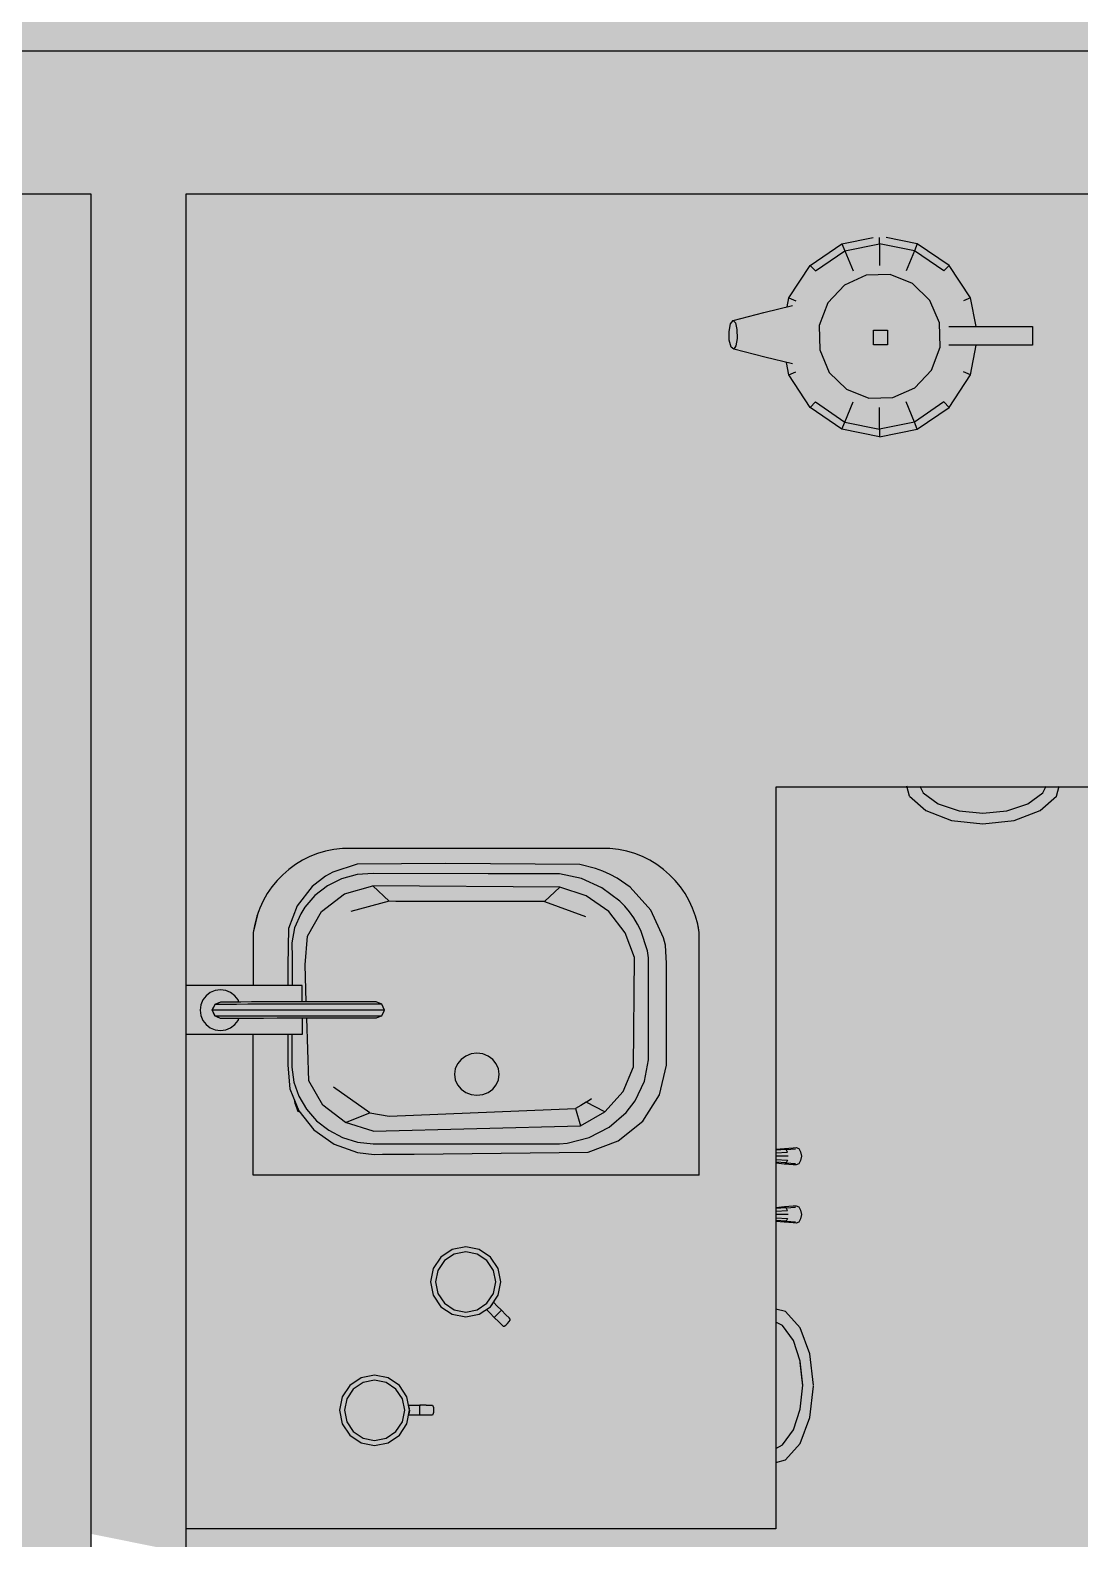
# Model space of a CAD drawing. Header units: millimetres. Extents: x 11706 to 69606, y 10911 to 38811.
# Drawn here: x 65243 to 66344, y 20900 to 22483 of the extents above; entities that cross this region are included whole.
import ezdxf

# ---------------------------------------------------------------- set-up
doc = ezdxf.new("R2010")
doc.units = ezdxf.units.MM
for name, color, linetype in [('floor', 172, 'Continuous'), ('Furniture', 34, 'Continuous'), ('wall', 5, 'Continuous')]:
    doc.layers.add(name, color=color, linetype=linetype)

# ---------------------------------------------------------------- blocks, each defined once
blk = doc.blocks.new('yuti7765')
blk.add_hatch(color=254).paths.add_polyline_path([(0, -1400.1), (0, 0), (3466.5, -0.1), (3466.5, -622.2), (618.4, -622.2), (618.4, -1400.1)])
for p, q in [((687.9, -52.4), (720.5, -45.7)), ((727.4, -52.4), (727.4, -45.7)), ((766.8, -52.4), (734.2, -45.7)), ((654.5, -75.2), (687.9, -52.4)), ((660, -80.8), (690.9, -59.8)), ((687.9, -52.4), (690.9, -59.8)), ((690.9, -59.8), (727.4, -52.4)), ((690.9, -59.8), (699.5, -80.8)), ((727.4, -52.4), (727.4, -75.2)), ((763.8, -59.8), (727.4, -52.4)), ((763.8, -59.8), (755.3, -80.8)), ((766.8, -52.4), (763.8, -59.8)), ((794.7, -80.8), (763.8, -59.8)), ((800.3, -75.2), (766.8, -52.4)), ((632.1, -109.3), (654.5, -75.2)), ((654.5, -75.2), (660, -80.8)), ((800.3, -75.2), (794.7, -80.8)), ((822.6, -109.3), (800.3, -75.2)), ((713.4, -85.4), (690.4, -95.7)), ((738.6, -84.8), (713.4, -85.4)), ((762, -94.1), (738.6, -84.8)), ((780.1, -111.9), (762, -94.1)), ((630.3, -118.6), (632.1, -109.3)), ((632.1, -109.3), (639.4, -112.4)), ((690.4, -95.7), (673, -114.3)), ((822.6, -109.3), (815.4, -112.4)), ((828.5, -139.2), (822.6, -109.3)), ((573.8, -132.9), (605.9, -124.6)), ((605.9, -124.6), (635.9, -117.2)), ((673, -114.3), (663.9, -138.2)), ((790.3, -135.3), (780.1, -111.9)), ((569.5, -144.3), (571.1, -136.3)), ((571.1, -136.3), (573.8, -132.9)), ((573.8, -132.9), (576.2, -135.2)), ((576.2, -135.2), (577.6, -142.4)), ((577.6, -142.4), (577.8, -151.7)), ((663.9, -138.2), (664.5, -163.8)), ((790.8, -161), (790.3, -135.3)), ((799.9, -139.2), (806.7, -139.2)), ((806.7, -139.2), (812.1, -139.2)), ((812.1, -139.2), (822.3, -139.2)), ((822.3, -139.2), (840.2, -139.2)), ((840.2, -139.2), (858.3, -139.2)), ((858.3, -139.2), (873.4, -139.2)), ((873.4, -139.2), (883.3, -139.2)), ((883.3, -139.2), (887.6, -139.2)), ((887.6, -139.2), (887.6, -158.7)), ((569.7, -153.6), (569.5, -144.3)), ((571.7, -160.8), (569.7, -153.6)), ((577.8, -151.7), (576.6, -159.6)), ((720.9, -143), (735.8, -143)), ((720.9, -158.3), (720.9, -143)), ((735.8, -143), (735.8, -158.3)), ((574.3, -163.1), (571.7, -160.8)), ((576.6, -159.6), (574.3, -163.1)), ((607, -171.3), (574.3, -163.1)), ((636.1, -178.4), (607, -171.3)), ((664.5, -163.8), (674.6, -187.3)), ((735.8, -158.3), (720.9, -158.3)), ((781.7, -184.9), (790.8, -161)), ((887.6, -158.7), (800, -158.7)), ((822.6, -189.8), (828.7, -158.7)), ((632.1, -189.8), (629.6, -176.8)), ((632.1, -189.8), (639.4, -186.8)), ((654.5, -224), (632.1, -189.8)), ((674.6, -187.3), (692.8, -205)), ((764.3, -203.4), (781.7, -184.9)), ((800.3, -224), (822.6, -189.8)), ((822.6, -189.8), (815.4, -186.8)), ((692.8, -205), (716.2, -214.3)), ((741.3, -213.7), (764.3, -203.4)), ((654.5, -224), (660, -218.3)), ((660, -218.3), (690.9, -239.4)), ((690.9, -239.4), (699.5, -218.3)), ((716.2, -214.3), (741.3, -213.7)), ((763.8, -239.4), (755.3, -218.3)), ((794.7, -218.3), (763.8, -239.4)), ((800.3, -224), (794.7, -218.3)), ((687.9, -246.8), (654.5, -224)), ((727.4, -246.8), (727.4, -224)), ((766.8, -246.8), (800.3, -224)), ((687.9, -246.8), (690.9, -239.4)), ((727.4, -254.8), (687.9, -246.8)), ((690.9, -239.4), (727.4, -246.8)), ((763.8, -239.4), (727.4, -246.8)), ((727.4, -246.8), (727.4, -254.8)), ((727.4, -254.8), (766.8, -246.8)), ((766.8, -246.8), (763.8, -239.4)), ((758.6, -631.7), (755.9, -621.3)), ((758.6, -631.7), (775.7, -646.8)), ((769.5, -621.3), (773.1, -628.4)), ((773.1, -628.4), (788.8, -639.7)), ((882.7, -639.7), (898.4, -628.4)), ((895.8, -646.8), (913, -631.7)), ((898.4, -628.4), (902, -621.3)), ((913, -631.7), (915.6, -621.3)), ((775.7, -646.8), (802.9, -657.2)), ((788.8, -639.7), (810.7, -647.1)), ((810.7, -647.1), (835.8, -649.6)), ((835.8, -649.6), (860.8, -647.1)), ((860.8, -647.1), (882.7, -639.7)), ((868.6, -657.2), (895.8, -646.8)), ((802.9, -657.2), (835.8, -660.9)), ((835.8, -660.9), (868.6, -657.2)), ((444.5, -686.7), (163.9, -686.7)), ((153.8, -711.4), (146, -715.7)), ((179.2, -703.1), (153.8, -711.4)), ((272.2, -702.4), (179.2, -703.1)), ((412.9, -703.5), (272.2, -702.4)), ((429.2, -707.6), (412.9, -703.5)), ((437, -710.4), (429.2, -707.6)), ((444.6, -713.9), (437, -710.4)), ((132.2, -726.4), (116.3, -746.8)), ((146, -715.7), (132.2, -726.4)), ((148.1, -725.9), (135.1, -736)), ((163.1, -718.5), (148.1, -725.9)), ((179.3, -714.1), (163.1, -718.5)), ((165.9, -734.1), (195.7, -726)), ((196.1, -712.8), (179.3, -714.1)), ((391.9, -727.3), (195.7, -726)), ((195.7, -726), (212.9, -742)), ((316.9, -713.3), (196.1, -712.8)), ((391.5, -713.3), (316.9, -713.3)), ((391.9, -727.3), (376, -742.4)), ((414.7, -718.2), (391.5, -713.3)), ((419.6, -736.3), (391.9, -727.3)), ((436.1, -727.9), (414.7, -718.2)), ((452, -717.8), (444.6, -713.9)), ((465.6, -727.3), (452, -717.8)), ((487.5, -751.3), (465.6, -727.3)), ((135.1, -736), (124.4, -748.3)), ((141.8, -752.7), (165.9, -734.1)), ((212.9, -742), (172.8, -752.9)), ((219.9, -742.4), (212.9, -742)), ((376, -742.4), (219.9, -742.4)), ((376, -742.4), (418.7, -758.1)), ((443.2, -752.7), (419.6, -736.3)), ((454.7, -741.9), (436.1, -727.9)), ((460.1, -747.3), (454.7, -741.9)), ((75.4, -753), (70.3, -774.9)), ((116.3, -746.8), (107.5, -770.7)), ((120.1, -755.1), (113.8, -769.9)), ((124.4, -748.3), (120.1, -755.1)), ((127.3, -778.7), (141.8, -752.7)), ((460.6, -775), (443.2, -752.7)), ((465, -753.2), (460.1, -747.3)), ((469.5, -759.4), (465, -753.2)), ((473.5, -765.9), (469.5, -759.4)), ((500.8, -780.4), (487.5, -751.3)), ((70.3, -774.9), (70.3, -830.5)), ((107.5, -770.7), (106.7, -809.5)), ((113.8, -769.9), (110.8, -785.5)), ((470.1, -801.1), (460.6, -775)), ((476.9, -772.7), (473.5, -765.9)), ((483.8, -794.1), (476.9, -772.7)), ((538.1, -774.9), (537.1, -767.5)), ((538.1, -1029.3), (538.1, -774.9)), ((110.8, -785.5), (111.1, -801.5)), ((124.8, -808.7), (127.3, -778.7)), ((502.6, -788.1), (500.8, -780.4)), ((503.9, -807.4), (502.6, -788.1)), ((111.1, -801.5), (111.1, -830.5)), ((469.2, -915.7), (470.1, -801.1)), ((484.9, -801.5), (483.8, -794.1)), ((484.9, -908.3), (484.9, -801.5)), ((106.7, -809.5), (106.7, -830.5)), ((126, -847.6), (124.8, -808.7)), ((503.9, -913.8), (503.9, -807.4)), ((121.5, -830.5), (0, -830.5)), ((25.3, -837.7), (20.8, -841.1)), ((30.4, -835.6), (25.3, -837.7)), ((35.9, -834.8), (30.4, -835.6)), ((41.5, -835.6), (35.9, -834.8)), ((46.6, -837.7), (41.5, -835.6)), ((51.1, -841.1), (46.6, -837.7)), ((121.5, -831.4), (121.5, -830.5)), ((121.5, -847.6), (121.5, -831.4)), ((15.3, -850.7), (14.6, -856.2)), ((17.4, -845.5), (15.3, -850.7)), ((20.8, -841.1), (17.4, -845.5)), ((29.9, -850.2), (27.4, -856.2)), ((27.4, -856.2), (28.7, -853)), ((35.9, -847.7), (29.9, -850.2)), ((29.9, -850.2), (32.4, -849.1)), ((52.8, -850.2), (29.9, -850.2)), ((57.3, -847.7), (35.9, -847.7)), ((54.5, -845.5), (51.1, -841.1)), ((64.8, -850.1), (52.8, -850.2)), ((55.4, -847.7), (54.5, -845.5)), ((68.4, -847.6), (57.3, -847.7)), ((78.5, -850.1), (64.8, -850.1)), ((95.3, -847.6), (68.4, -847.6)), ((93.6, -850.1), (78.5, -850.1)), ((109.6, -850.1), (93.6, -850.1)), ((110.1, -847.6), (95.3, -847.6)), ((125.8, -850.1), (109.6, -850.1)), ((125.2, -847.6), (110.1, -847.6)), ((140, -847.6), (125.2, -847.6)), ((141.7, -850.1), (125.8, -850.1)), ((166.9, -847.6), (140, -847.6)), ((156.8, -850.1), (141.7, -850.1)), ((182.5, -850.1), (156.8, -850.1)), ((178, -847.6), (166.9, -847.6)), ((199.4, -847.6), (178, -847.6)), ((192.3, -850.1), (182.5, -850.1)), ((205.4, -850.1), (192.3, -850.1)), ((205.4, -850.1), (199.4, -847.6)), ((207.9, -856.1), (205.4, -850.1)), ((14.6, -856.2), (15.3, -861.7)), ((15.3, -861.7), (17.4, -866.9)), ((17.4, -866.9), (20.8, -871.3)), ((27.4, -856.2), (29.9, -862.3)), ((50.9, -856.2), (27.4, -856.2)), ((29.9, -862.3), (28.7, -859.3)), ((29.9, -862.3), (52.8, -862.3)), ((36, -864.8), (29.9, -862.3)), ((36, -864.8), (32.8, -863.5)), ((57.3, -864.8), (36, -864.8)), ((63.3, -856.2), (50.9, -856.2)), ((51.1, -871.3), (54.5, -866.9)), ((52.8, -862.3), (64.8, -862.2)), ((54.5, -866.9), (55.4, -864.8)), ((68.4, -864.8), (57.3, -864.8)), ((77.4, -856.2), (63.3, -856.2)), ((64.8, -862.2), (78.5, -862.2)), ((81.2, -864.8), (68.4, -864.8)), ((93, -856.2), (77.4, -856.2)), ((78.5, -862.2), (93.6, -862.2)), ((95.3, -864.7), (81.2, -864.8)), ((109.3, -856.2), (93, -856.2)), ((93.6, -862.2), (109.6, -862.2)), ((110.1, -864.7), (95.3, -864.7)), ((126, -856.2), (109.3, -856.2)), ((109.6, -862.2), (125.8, -862.2)), ((125.2, -864.7), (110.1, -864.7)), ((121.5, -864.7), (121.5, -869)), ((121.5, -869), (121.5, -874.4)), ((140, -864.7), (125.2, -864.7)), ((125.8, -862.2), (141.7, -862.2)), ((142.4, -856.2), (126, -856.2)), ((128.7, -930.4), (126.6, -864.7)), ((154.1, -864.7), (140, -864.7)), ((141.7, -862.2), (156.8, -862.2)), ((157.9, -856.2), (142.4, -856.2)), ((178, -864.7), (154.1, -864.7)), ((156.8, -862.2), (182.5, -862.2)), ((184.4, -856.2), (157.9, -856.2)), ((187.1, -864.7), (178, -864.7)), ((182.5, -862.2), (192.3, -862.2)), ((194.4, -856.1), (184.4, -856.2)), ((199.4, -864.7), (187.1, -864.7)), ((192.3, -862.2), (205.4, -862.2)), ((207.9, -856.1), (194.4, -856.1)), ((205.4, -862.2), (199.4, -864.7)), ((205.4, -862.2), (207.9, -856.1)), ((121.5, -881.9), (0, -881.9)), ((20.8, -871.3), (25.3, -874.7)), ((25.3, -874.7), (30.4, -876.9)), ((30.4, -876.9), (35.9, -877.6)), ((35.9, -877.6), (41.5, -876.9)), ((41.5, -876.9), (46.6, -874.7)), ((46.6, -874.7), (51.1, -871.3)), ((70.3, -1026.1), (70.3, -881.9)), ((106.7, -881.9), (106.7, -913.8)), ((111, -881.9), (111, -916.1)), ((121.5, -874.4), (121.5, -878.4)), ((121.5, -878.4), (121.5, -881)), ((121.5, -881), (121.5, -881.9)), ((305, -901.4), (298.9, -902.1)), ((311, -902.1), (305, -901.4)), ((106.7, -913.8), (108.8, -938.6)), ((111, -916.1), (113.1, -931.6)), ((284.7, -912.4), (282.3, -917.7)), ((288.4, -907.8), (284.7, -912.4)), ((293.3, -904.3), (288.4, -907.8)), ((298.9, -902.1), (293.3, -904.3)), ((316.7, -904.3), (311, -902.1)), ((321.5, -907.8), (316.7, -904.3)), ((325.2, -912.4), (321.5, -907.8)), ((327.6, -917.7), (325.2, -912.4)), ((458.2, -941.7), (469.2, -915.7)), ((480.7, -930.6), (484.9, -908.3)), ((496.5, -945.1), (503.9, -913.8)), ((113.1, -931.6), (118.2, -946.5)), ((143.4, -955.7), (128.7, -930.4)), ((282.3, -917.7), (281.5, -923.5)), ((281.5, -923.5), (282.3, -929.2)), ((282.3, -929.2), (284.7, -934.5)), ((325.2, -934.5), (327.6, -929.2)), ((328.4, -923.5), (327.6, -917.7)), ((327.6, -929.2), (328.4, -923.5)), ((470.9, -951.3), (480.7, -930.6)), ((108.8, -938.6), (118.1, -961.8)), ((118.2, -946.5), (126.2, -960.2)), ((192.6, -964), (154.6, -937)), ((284.7, -934.5), (288.4, -939.1)), ((288.4, -939.1), (293.3, -942.6)), ((293.3, -942.6), (298.9, -944.8)), ((298.9, -944.8), (305, -945.5)), ((305, -945.5), (311, -944.8)), ((311, -944.8), (316.7, -942.6)), ((316.7, -942.6), (321.5, -939.1)), ((321.5, -939.1), (325.2, -934.5)), ((419.7, -952.7), (425, -948.8)), ((439, -963), (458.2, -941.7)), ((479, -972.6), (496.5, -945.1)), ((113.5, -950.3), (114.5, -954.4)), ((113.9, -951.7), (113.5, -950.3)), ((114.5, -954.4), (113.9, -951.7)), ((114.9, -955.8), (114.5, -954.4)), ((116.7, -960.7), (114.9, -955.8)), ((117.1, -962), (116.7, -960.7)), ((117.1, -962), (118.6, -962.4)), ((119.1, -963.1), (117.1, -962)), ((118.1, -961.8), (134, -981.7)), ((126.2, -960.2), (136.8, -972.2)), ((167, -974.1), (143.4, -955.7)), ((167, -974.1), (192.6, -964)), ((192.6, -964), (213, -967.4)), ((213, -967.4), (408.2, -959.3)), ((414.1, -956.2), (408.2, -959.3)), ((408.2, -959.3), (413.5, -977.5)), ((413.5, -977.5), (439, -963)), ((419.7, -952.7), (414.1, -956.2)), ((439, -963), (419.7, -952.7)), ((443.8, -979), (461.5, -963.7)), ((461.5, -963.7), (470.9, -951.3)), ((136.8, -972.2), (149.5, -982.2)), ((196, -983), (167, -974.1)), ((196, -983), (413.5, -977.5)), ((422.7, -989.9), (443.8, -979)), ((453.1, -993.4), (479, -972.6)), ((134, -981.7), (155.1, -996.6)), ((149.5, -982.2), (164.1, -989.7)), ((155.1, -996.6), (179.7, -1005.5)), ((164.1, -989.7), (179.8, -994.6)), ((179.8, -994.6), (196.2, -996.5)), ((196.2, -996.5), (391.5, -996.4)), ((391.5, -996.4), (399.5, -995.7)), ((399.5, -995.7), (422.7, -989.9)), ((421.5, -1005.3), (453.1, -993.4)), ((179.7, -1005.5), (197.1, -1007.6)), ((197.1, -1007.6), (206, -1007.4)), ((206, -1007.4), (239.1, -1007.4)), ((239.1, -1007.4), (421.5, -1005.3)), ((618.4, -1002.1), (627.7, -1001.2)), ((629.5, -1002.3), (618.4, -1003.1)), ((618.4, -1005.8), (630.8, -1005.3)), ((631.3, -1009.4), (618.4, -1009.4)), ((627.7, -1001.2), (636.6, -1000.5)), ((627.7, -1001.2), (629.5, -1002.3)), ((629.5, -1002.3), (639.1, -1001.7)), ((630.8, -1005.3), (629.5, -1002.3)), ((636.6, -1000.5), (639.7, -1000.2)), ((639.7, -1000.2), (642.5, -1001.4)), ((642.5, -1001.4), (644.5, -1004.8)), ((644.5, -1004.8), (645.3, -1009.4)), ((645.3, -1009.4), (644.5, -1014)), ((70.3, -1029.3), (70.3, -1026.1)), ((618.4, -1013), (630.8, -1013.5)), ((629.5, -1016.5), (618.4, -1015.7)), ((627.7, -1017.6), (618.4, -1016.8)), ((627.7, -1017.6), (629.5, -1016.5)), ((636.6, -1018.4), (627.7, -1017.6)), ((630.8, -1013.5), (629.5, -1016.5)), ((629.5, -1016.5), (639.1, -1017.2)), ((639.7, -1018.6), (636.6, -1018.4)), ((642.5, -1017.4), (639.7, -1018.6)), ((644.5, -1014), (642.5, -1017.4)), ((538.1, -1029.3), (70.3, -1029.3)), ((618.4, -1063.1), (627.7, -1062.3)), ((629.5, -1063.4), (618.4, -1064.2)), ((618.4, -1066.9), (630.8, -1066.4)), ((631.3, -1070.5), (618.4, -1070.5)), ((618.4, -1074.1), (630.8, -1074.6)), ((627.7, -1062.3), (636.6, -1061.5)), ((627.7, -1062.3), (629.5, -1063.4)), ((629.5, -1063.4), (639.1, -1062.7)), ((630.8, -1066.4), (629.5, -1063.4)), ((630.8, -1074.6), (629.5, -1077.6)), ((636.6, -1061.5), (639.7, -1061.3)), ((639.7, -1061.3), (642.5, -1062.5)), ((642.5, -1062.5), (644.5, -1065.9)), ((644.5, -1075.1), (642.5, -1078.4)), ((644.5, -1065.9), (645.3, -1070.5)), ((645.3, -1070.5), (644.5, -1075.1)), ((629.5, -1077.6), (618.4, -1076.8)), ((627.7, -1078.7), (618.4, -1077.8)), ((627.7, -1078.7), (629.5, -1077.6)), ((636.6, -1079.4), (627.7, -1078.7)), ((629.5, -1077.6), (639.1, -1078.2)), ((639.7, -1079.7), (636.6, -1079.4)), ((642.5, -1078.4), (639.7, -1079.7)), ((279.1, -1107.2), (267.2, -1115.2)), ((293.2, -1104.4), (279.1, -1107.2)), ((307.3, -1107.2), (293.2, -1104.4)), ((319.3, -1115.2), (307.3, -1107.2)), ((267.2, -1115.2), (259.2, -1127.1)), ((270.9, -1118.9), (264, -1129.1)), ((281.1, -1112), (270.9, -1118.9)), ((293.2, -1109.6), (281.1, -1112)), ((305.3, -1112), (293.2, -1109.6)), ((315.5, -1118.9), (305.3, -1112)), ((322.4, -1129.1), (315.5, -1118.9)), ((327.2, -1127.1), (319.3, -1115.2)), ((259.2, -1127.1), (256.4, -1141.2)), ((264, -1129.1), (261.6, -1141.2)), ((324.8, -1141.2), (322.4, -1129.1)), ((330, -1141.2), (327.2, -1127.1)), ((256.4, -1141.2), (259.2, -1155.3)), ((261.6, -1141.2), (264, -1153.3)), ((264, -1153.3), (270.9, -1163.5)), ((315.5, -1163.5), (322.4, -1153.3)), ((322.4, -1153.3), (324.8, -1141.2)), ((327.2, -1155.3), (330, -1141.2)), ((259.2, -1155.3), (267.2, -1167.2)), ((267.2, -1167.2), (279.1, -1175.2)), ((270.9, -1163.5), (281.1, -1170.4)), ((281.1, -1170.4), (293.2, -1172.8)), ((293.2, -1172.8), (305.3, -1170.4)), ((305.3, -1170.4), (315.5, -1163.5)), ((307.3, -1175.2), (319.3, -1167.2)), ((318.6, -1173.8), (314.9, -1170.1)), ((315.2, -1169.9), (315.5, -1169.7)), ((315.5, -1169.7), (316.7, -1169)), ((319.3, -1167.2), (327.2, -1155.3)), ((320.1, -1166), (320.8, -1164.9)), ((320.8, -1164.9), (321.9, -1163.3)), ((322.3, -1162.6), (322.3, -1162.7)), ((322.6, -1162.9), (322.3, -1162.6)), ((326, -1166.3), (322.6, -1162.9)), ((330.6, -1171), (326, -1166.3)), ((628.8, -1172.4), (618.4, -1169.7)), ((279.1, -1175.2), (293.2, -1178)), ((293.2, -1178), (307.3, -1175.2)), ((323.2, -1178.4), (318.6, -1173.8)), ((323.2, -1178.4), (323.7, -1177.9)), ((327.9, -1183.1), (323.2, -1178.4)), ((323.7, -1177.9), (325.1, -1176.5)), ((325.1, -1176.5), (326.9, -1174.7)), ((326.9, -1174.7), (328.8, -1172.8)), ((327.9, -1183.1), (331.3, -1186.5)), ((328.8, -1172.8), (330.1, -1171.5)), ((330.6, -1171), (330.1, -1171.5)), ((335.3, -1175.6), (330.6, -1171)), ((331.3, -1186.5), (332.5, -1187.7)), ((333.5, -1187.7), (335.2, -1186.6)), ((335.2, -1186.6), (337.2, -1184.9)), ((338.7, -1179), (335.3, -1175.6)), ((337.2, -1184.9), (338.9, -1182.9)), ((340, -1180.3), (338.7, -1179)), ((338.9, -1182.9), (339.9, -1181.2)), ((339.9, -1181.2), (340, -1180.3)), ((625.5, -1187), (618.4, -1183.3)), ((644, -1189.5), (628.8, -1172.4)), ((332.5, -1187.7), (333.5, -1187.7)), ((636.9, -1202.6), (625.5, -1187)), ((654.3, -1216.8), (644, -1189.5)), ((644.2, -1224.5), (636.9, -1202.6)), ((658, -1249.6), (654.3, -1216.8)), ((646.8, -1249.6), (644.2, -1224.5)), ((646.7, -1250.1), (644.2, -1225.6)), ((171.6, -1249.8), (163.6, -1261.8)), ((183.5, -1241.9), (171.6, -1249.8)), ((185.5, -1246.7), (175.3, -1253.6)), ((197.6, -1239), (183.5, -1241.9)), ((197.6, -1244.3), (185.5, -1246.7)), ((211.7, -1241.9), (197.6, -1239)), ((209.7, -1246.7), (197.6, -1244.3)), ((219.9, -1253.6), (209.7, -1246.7)), ((223.6, -1249.8), (211.7, -1241.9)), ((231.6, -1261.8), (223.6, -1249.8)), ((644.2, -1274.7), (646.8, -1249.6)), ((163.6, -1261.8), (160.8, -1275.9)), ((168.4, -1263.8), (166, -1275.9)), ((175.3, -1253.6), (168.4, -1263.8)), ((226.8, -1263.8), (219.9, -1253.6)), ((229.2, -1275.9), (226.8, -1263.8)), ((234.4, -1275.9), (231.6, -1261.8)), ((654.3, -1283.5), (658, -1250.6)), ((658, -1250.6), (657.9, -1250.1)), ((160.8, -1275.9), (163.6, -1290)), ((166, -1275.9), (168.4, -1288)), ((226.8, -1288), (229.2, -1275.9)), ((231.6, -1290), (234.4, -1275.9)), ((233.4, -1270.5), (238.5, -1270.5)), ((233.4, -1270.8), (233.4, -1270.5)), ((233.4, -1270.8), (233.5, -1271.2)), ((233.9, -1273.1), (233.4, -1270.8)), ((258.3, -1281), (233.4, -1281)), ((234.1, -1274.3), (233.5, -1271.2)), ((233.5, -1280.7), (233.5, -1280.6)), ((233.5, -1280.7), (233.5, -1280.7)), ((233.9, -1278.3), (233.7, -1279.7)), ((234.4, -1275.9), (233.9, -1278.3)), ((238.5, -1270.5), (245.1, -1270.5)), ((251.7, -1270.5), (245.1, -1270.5)), ((245.1, -1270.5), (245.1, -1271.2)), ((245.1, -1280.3), (245.1, -1271.2)), ((245.1, -1281), (245.1, -1280.3)), ((251.7, -1270.5), (258.3, -1270.5)), ((258.3, -1270.5), (258.9, -1271.2)), ((258.9, -1280.3), (258.3, -1281)), ((258.9, -1271.2), (259.4, -1273.1)), ((259.4, -1278.3), (258.9, -1280.3)), ((259.4, -1273.1), (259.6, -1275.7)), ((259.6, -1275.7), (259.4, -1278.3)), ((636.9, -1296.5), (644.2, -1274.7)), ((163.6, -1290), (171.6, -1301.9)), ((168.4, -1288), (175.3, -1298.2)), ((219.9, -1298.2), (226.8, -1288)), ((223.6, -1301.9), (231.6, -1290)), ((625.5, -1312.2), (636.9, -1296.5)), ((644, -1310.7), (654.3, -1283.5)), ((171.6, -1301.9), (183.5, -1309.9)), ((175.3, -1298.2), (185.5, -1305)), ((183.5, -1309.9), (197.6, -1312.7)), ((185.5, -1305), (197.6, -1307.4)), ((197.6, -1307.4), (209.7, -1305)), ((197.6, -1312.7), (211.7, -1309.9)), ((209.7, -1305), (219.9, -1298.2)), ((211.7, -1309.9), (223.6, -1301.9)), ((618.4, -1315.8), (625.5, -1312.2)), ((628.8, -1327.9), (644, -1310.7)), ((618.4, -1330.5), (628.8, -1327.9))]:
    blk.add_line(p, q)
blk.add_lwpolyline([(0, -1400.1), (0, 0), (3466.5, -0.1), (3466.5, -622.2), (618.4, -622.2), (618.4, -1400.1), (0, -1400.1)])
for centre, start, end in [((171.3, -788.3), 94.191, 172.4555), ((437.1, -788.3), 7.5445, 85.809)]:
    blk.add_arc(centre, 101.9, start, end)

msp = doc.modelspace()

# ---------------------------------------------------------------- hatches: boundary and pattern name
at = {"layer": 'floor', "true_color": 0xfef4cd}
h = msp.add_hatch(color=254, dxfattribs=at)
h.paths.add_polyline_path([(43806.5, 27460.5), (48531.5, 27460.5), (48531.5, 22685.5), (48306.5, 22685.5), (48306.5, 22085.5), (48906.5, 22085.5), (48906.5, 22685.5), (48681.5, 22685.5), (48681.5, 27460.5), (63331.5, 27460.5), (63331.5, 22685.5), (63106.5, 22685.5), (63106.5, 22085.5), (63706.5, 22085.5), (63706.5, 22310.5), (63856.5, 22310.5), (63856.5, 22460.5), (63706.5, 22460.5), (63706.5, 22685.5), (63481.5, 22685.5), (63481.5, 27460.5), (68906.5, 27460.5), (68906.5, 22460.5), (64667.3, 22460.5), (64667.3, 22311.1), (65306.5, 22311.1), (65306.5, 20885.5), (65406.5, 20885.5), (65406.5, 22311.1), (68906.5, 22311.1), (68906.5, 19785.5), (65406.5, 19785.5), (65406.5, 19885.5), (65306.5, 19885.5), (65306.5, 19585.5), (65406.5, 19585.5), (65406.5, 18585.5), (65306.5, 18585.5), (65306.5, 17010.5), (64906.5, 17010.5), (64906.5, 16760.5), (63906.5, 16760.5), (63906.5, 17010.5), (63706.5, 17010.5), (63706.5, 17085.5), (63106.5, 17085.5), (63106.5, 16485.5), (63506.5, 16485.5), (63506.5, 11710.5), (56081.5, 11710.5), (56081.5, 16485.5), (56306.5, 16485.5), (56306.5, 17085.5), (55706.5, 17085.5), (55706.5, 16485.5), (55931.5, 16485.5), (55931.5, 11710.5), (48681.5, 11710.5), (48681.5, 16485.5), (48906.5, 16485.5), (48906.5, 17085.5), (48306.5, 17085.5), (48306.5, 16485.5), (48531.5, 16485.5), (48531.5, 11710.5), (43806.5, 11710.5)])
h.paths.add_polyline_path([(48606.5, 20751.9), (48506.5, 20751.9), (48506.5, 18419.2), (48606.5, 18419.2)], flags=16)
h.paths.add_polyline_path([(55706.5, 22685.5), (56306.5, 22685.5), (56306.5, 22085.5), (55706.5, 22085.5)], flags=16)
at = {"layer": 'wall', "true_color": 0x706e6b}
h = msp.add_hatch(color=8, dxfattribs=at)
h.paths.add_polyline_path([(12406.5, 15910.5), (16506.5, 15910.5), (16506.5, 16010.5), (16606.5, 16010.5), (16606.5, 14810.5), (16506.5, 14810.5), (16506.5, 15810.5), (12406.5, 15810.5)])
h.paths.add_polyline_path([(68906.5, 19785.5), (65406.5, 19785.5), (65406.5, 19885.5), (65306.5, 19885.5), (65306.5, 19585.5), (65406.5, 19585.5), (65406.5, 19685.5), (68906.5, 19685.5)])
h.paths.add_polyline_path([(68906.5, 22460.5), (64667.3, 22460.5), (64667.3, 22311.1), (65306.5, 22311.1), (65306.5, 20885.5), (65406.5, 20885.5), (65406.5, 22311.1), (68906.5, 22311.1)])
h.paths.add_polyline_path([(16606.5, 13910.5), (16506.5, 13910.5), (16506.5, 11710.5), (16606.5, 11710.5)])
h.paths.add_polyline_path([(65406.5, 18585.5), (65306.5, 18585.5), (65306.5, 17010.5), (65406.5, 17010.5)])
h.paths.add_polyline_path([(63706.5, 16485.5), (63506.5, 16485.5), (63506.5, 11710.5), (63706.5, 11710.5)])
h.paths.add_polyline_path([(63906.5, 17010.5), (63706.5, 17010.5), (63706.5, 16760.5), (63906.5, 16760.5)])
h.paths.add_polyline_path([(66906.5, 17010.5), (64906.5, 17010.5), (64906.5, 16760.5), (66906.5, 16760.5)])
h.paths.add_polyline_path([(63481.5, 27460.5), (63331.5, 27460.5), (63331.5, 22685.5), (63481.5, 22685.5)], flags=16)
h.paths.add_polyline_path([(63856.5, 22460.5), (63706.5, 22460.5), (63706.5, 22310.5), (63856.5, 22310.5)], flags=17)
h.paths.add_polyline_path([(56081.5, 16485.5), (55931.5, 16485.5), (55931.5, 11710.5), (56081.5, 11710.5)])
h.paths.add_polyline_path([(48681.5, 16485.5), (48531.5, 16485.5), (48531.5, 11710.5), (48681.5, 11710.5)])
h.paths.add_polyline_path([(48681.5, 27460.5), (48531.5, 27460.5), (48531.5, 22685.5), (48681.5, 22685.5)], flags=16)
h.paths.add_polyline_path([(19056.5, 22085.5), (18956.5, 22085.5), (18956.5, 17085.5), (19056.5, 17085.5)])
h.paths.add_polyline_path([(26806.5, 13826.7), (26706.5, 13826.7), (26706.5, 11710.5), (26806.5, 11710.5)])
h.paths.add_polyline_path([(18706.5, 22435.5), (12406.5, 22435.5), (12406.5, 22335.5), (18706.5, 22335.5)])
h.paths.add_polyline_path([(26106.5, 22435.5), (19306.5, 22435.5), (19306.5, 22335.5), (26106.5, 22335.5)], flags=17)
h.paths.add_polyline_path([(12406.5, 18085.5), (12406.5, 18185.5), (16606.5, 18185.5), (16606.5, 16910.5), (16506.5, 16910.5), (16506.5, 18085.5)])
h.paths.add_polyline_path([(31206.5, 16835.5), (28206.5, 16835.5), (28206.5, 16735.5), (31206.5, 16735.5)])
h.paths.add_polyline_path([(19306.5, 22956.8), (19206.5, 22956.8), (19206.5, 22685.5), (19306.5, 22685.5)], flags=17)
h.paths.add_polyline_path([(28206.5, 22435.5), (31206.5, 22435.5), (31206.5, 22335.5), (28206.5, 22335.5)], flags=17)
h.paths.add_polyline_path([(69506.5, 20085.5), (68906.5, 20085.5), (68906.5, 19485.5), (69506.5, 19485.5)])
h.paths.add_polyline_path([(66906.5, 15610.5), (66906.5, 17010.5), (68906.5, 17010.5), (68906.5, 17885.5), (69606.5, 17885.5), (69606.5, 16310.5), (67606.5, 16310.5), (67606.5, 15610.5)])
h.paths.add_polyline_path([(48606.5, 20751.9), (48506.5, 20751.9), (48506.5, 18419.2), (48606.5, 18419.2)])
h.paths.add_polyline_path([(43506.5, 11710.5), (44106.5, 11710.5), (44106.5, 11010.5), (43506.5, 11010.5)])
h.paths.add_polyline_path([(63106.5, 22685.5), (63706.5, 22685.5), (63706.5, 22085.5), (63106.5, 22085.5)], flags=17)
h.paths.add_polyline_path([(69606.5, 23085.5), (68906.5, 23085.5), (68906.5, 21685.5), (69606.5, 21685.5)])
h.paths.add_polyline_path([(65706.5, 11710.5), (66906.5, 11710.5), (66906.5, 14610.5), (67606.5, 14610.5), (67606.5, 10910.5), (65706.5, 10910.5)])
h.paths.add_polyline_path([(62706.5, 11710.5), (64106.5, 11710.5), (64106.5, 10910.5), (62706.5, 10910.5)])
h.paths.add_polyline_path([(55306.5, 11710.5), (56706.5, 11710.5), (56706.5, 10910.5), (55306.5, 10910.5)])
h.paths.add_polyline_path([(47906.5, 11710.5), (49306.5, 11710.5), (49306.5, 10910.5), (47906.5, 10910.5)])
h.paths.add_polyline_path([(60506.5, 11710.5), (61106.5, 11710.5), (61106.5, 11010.5), (60506.5, 11010.5)])
h.paths.add_polyline_path([(58306.5, 11710.5), (58906.5, 11710.5), (58906.5, 11010.5), (58306.5, 11010.5)])
h.paths.add_polyline_path([(53106.5, 11710.5), (53706.5, 11710.5), (53706.5, 11010.5), (53106.5, 11010.5)])
h.paths.add_polyline_path([(50906.5, 11710.5), (51506.5, 11710.5), (51506.5, 11010.5), (50906.5, 11010.5)])
h.paths.add_polyline_path([(45706.5, 11710.5), (46306.5, 11710.5), (46306.5, 11010.5), (45706.5, 11010.5)])
h.paths.add_polyline_path([(48306.5, 17085.5), (48906.5, 17085.5), (48906.5, 16485.5), (48306.5, 16485.5)])
h.paths.add_polyline_path([(55706.5, 17085.5), (56306.5, 17085.5), (56306.5, 16485.5), (55706.5, 16485.5)])
h.paths.add_polyline_path([(63106.5, 17085.5), (63706.5, 17085.5), (63706.5, 16485.5), (63106.5, 16485.5)])
h.paths.add_polyline_path([(55706.5, 22685.5), (56306.5, 22685.5), (56306.5, 22085.5), (55706.5, 22085.5)], flags=17)
h.paths.add_polyline_path([(48306.5, 22685.5), (48906.5, 22685.5), (48906.5, 22085.5), (48306.5, 22085.5)], flags=17)
h.paths.add_polyline_path([(40506.5, 11710.5), (41906.5, 11710.5), (41906.5, 10910.5), (40506.5, 10910.5)])
h.paths.add_polyline_path([(33506.5, 17085.5), (34106.5, 17085.5), (34106.5, 16485.5), (33506.5, 16485.5)])
h.paths.add_polyline_path([(40906.5, 17085.5), (41506.5, 17085.5), (41506.5, 16485.5), (40906.5, 16485.5)])
h.paths.add_polyline_path([(40906.5, 22685.5), (41506.5, 22685.5), (41506.5, 22085.5), (40906.5, 22085.5)], flags=17)
h.paths.add_polyline_path([(33506.5, 22685.5), (34106.5, 22685.5), (34106.5, 22085.5), (33506.5, 22085.5)], flags=17)
h.paths.add_polyline_path([(26406.5, 20751.9), (26506.5, 20751.9), (26506.5, 18419.2), (26406.5, 18419.2)])
h.paths.add_polyline_path([(33106.5, 11710.5), (34506.5, 11710.5), (34506.5, 10910.5), (33106.5, 10910.5)])
h.paths.add_polyline_path([(38306.5, 11710.5), (38906.5, 11710.5), (38906.5, 11010.5), (38306.5, 11010.5)])
h.paths.add_polyline_path([(36106.5, 11710.5), (36706.5, 11710.5), (36706.5, 11010.5), (36106.5, 11010.5)])
h.paths.add_polyline_path([(30906.5, 11710.5), (31506.5, 11710.5), (31506.5, 11010.5), (30906.5, 11010.5)])
h.paths.add_polyline_path([(11746.5, 20385.5), (12406.5, 20385.5), (12406.5, 20985.5), (11746.5, 20985.5)])
h.paths.add_polyline_path([(12406.5, 20985.5), (11706.5, 20985.5), (11706.5, 23360.5), (12406.5, 23360.5)])
h.paths.add_polyline_path([(11746.5, 18785.5), (12406.5, 18785.5), (12406.5, 18185.5), (11746.5, 18185.5)])
h.paths.add_polyline_path([(11746.5, 15210.5), (12406.5, 15210.5), (12406.5, 15810.5), (11746.5, 15810.5)])
h.paths.add_polyline_path([(11746.5, 13610.5), (12406.5, 13610.5), (12406.5, 13010.5), (11746.5, 13010.5)])
h.paths.add_polyline_path([(12406.5, 18185.5), (11706.5, 18185.5), (11706.5, 15810.5), (12406.5, 15810.5)])
h.paths.add_polyline_path([(25706.5, 11710.5), (27106.5, 11710.5), (27106.5, 10910.5), (25706.5, 10910.5)])
h.paths.add_polyline_path([(18306.5, 11710.5), (19706.5, 11710.5), (19706.5, 10910.5), (18306.5, 10910.5)])
h.paths.add_polyline_path([(28706.5, 11710.5), (29306.5, 11710.5), (29306.5, 11010.5), (28706.5, 11010.5)])
h.paths.add_polyline_path([(23506.5, 11710.5), (24106.5, 11710.5), (24106.5, 11010.5), (23506.5, 11010.5)])
h.paths.add_polyline_path([(21306.5, 11710.5), (21906.5, 11710.5), (21906.5, 11010.5), (21306.5, 11010.5)])
h.paths.add_polyline_path([(16306.5, 11710.5), (16906.5, 11710.5), (16906.5, 11010.5), (16306.5, 11010.5)])
h.paths.add_polyline_path([(14306.5, 11710.5), (14906.5, 11710.5), (14906.5, 11010.5), (14306.5, 11010.5)])
h.paths.add_polyline_path([(11706.5, 13010.5), (12406.5, 13010.5), (12406.5, 11710.5), (12906.5, 11710.5), (12906.5, 10910.5), (11706.5, 10910.5)])
h.paths.add_polyline_path([(18706.5, 17085.5), (19306.5, 17085.5), (19306.5, 16485.5), (18706.5, 16485.5)])
h.paths.add_polyline_path([(26106.5, 17085.5), (26706.5, 17085.5), (26706.5, 16485.5), (26106.5, 16485.5)])
h.paths.add_polyline_path([(26106.5, 22685.5), (26706.5, 22685.5), (26706.5, 22085.5), (26106.5, 22085.5)], flags=17)
h.paths.add_polyline_path([(18706.5, 22685.5), (19306.5, 22685.5), (19306.5, 22085.5), (18706.5, 22085.5)], flags=17)
h.paths.add_polyline_path([(14306.5, 31260.5), (14406.5, 31260.5), (14406.5, 30060.5), (14906.5, 30060.5), (14906.5, 29960.5), (14306.5, 29960.5)], flags=17)
h.paths.add_polyline_path([(26456.5, 27460.5), (26356.5, 27460.5), (26356.5, 23766.8), (26456.5, 23766.8)], flags=17)
h.paths.add_polyline_path([(19306.5, 27460.5), (19206.5, 27460.5), (19206.5, 23766.8), (19306.5, 23766.8)], flags=17)
h.paths.add_polyline_path([(11706.5, 28260.5), (12606.5, 28260.5), (12606.5, 27460.5), (12406.5, 27460.5), (12406.5, 26160.5), (11706.5, 26160.5)])
h.paths.add_polyline_path([(16906.5, 27460.5), (13406.5, 27460.5), (13406.5, 28260.5), (16906.5, 28260.5)])
h.paths.add_polyline_path([(11906.5, 30560.5), (11906.5, 31860.5), (15506.5, 31860.5), (15506.5, 28260.5), (14906.5, 28260.5), (14906.5, 31260.5), (12506.5, 31260.5), (12506.5, 30560.5)])
h.paths.add_polyline_path([(12506.5, 29560.5), (11906.5, 29560.5), (11906.5, 28260.5), (12506.5, 28260.5)], flags=17)
h.paths.add_polyline_path([(33106.5, 27460.5), (34506.5, 27460.5), (34506.5, 28260.5), (33106.5, 28260.5)], flags=16)
h.paths.add_polyline_path([(11746.5, 23960.5), (12406.5, 23960.5), (12406.5, 23360.5), (11746.5, 23360.5)])
h.paths.add_polyline_path([(11746.5, 25560.5), (12406.5, 25560.5), (12406.5, 26160.5), (11746.5, 26160.5)])
h.paths.add_polyline_path([(25706.5, 27460.5), (27106.5, 27460.5), (27106.5, 28260.5), (25706.5, 28260.5)], flags=17)
h.paths.add_polyline_path([(18306.5, 27460.5), (19706.5, 27460.5), (19706.5, 28260.5), (18306.5, 28260.5)], flags=17)
h.paths.add_polyline_path([(23506.5, 27460.5), (24106.5, 27460.5), (24106.5, 28160.5), (23506.5, 28160.5)], flags=17)
h.paths.add_polyline_path([(21306.5, 27460.5), (21906.5, 27460.5), (21906.5, 28160.5), (21306.5, 28160.5)], flags=17)
h.paths.add_polyline_path([(30906.5, 27460.5), (31506.5, 27460.5), (31506.5, 28160.5), (30906.5, 28160.5)], flags=17)
h.paths.add_polyline_path([(28706.5, 27460.5), (29306.5, 27460.5), (29306.5, 28160.5), (28706.5, 28160.5)], flags=17)
h.paths.add_polyline_path([(47906.5, 27660.5), (46306.5, 27660.5), (46306.5, 27460.5), (47906.5, 27460.5)], flags=17)
h.paths.add_polyline_path([(45706.5, 27660.5), (44106.5, 27660.5), (44106.5, 27460.5), (45706.5, 27460.5)], flags=17)
h.paths.add_polyline_path([(43006.5, 27460.5), (43006.5, 28260.5), (43406.5, 28260.5), (43406.5, 29360.5), (44106.5, 29360.5), (44106.5, 28260.5), (44106.5, 27460.5)], flags=16)
h.paths.add_polyline_path([(46306.5, 27460.5), (45706.5, 27460.5), (45706.5, 28160.5), (46306.5, 28160.5)], flags=16)
h.paths.add_polyline_path([(55306.5, 27460.5), (56706.5, 27460.5), (56706.5, 28260.5), (55306.5, 28260.5)], flags=16)
h.paths.add_polyline_path([(47906.5, 27460.5), (49306.5, 27460.5), (49306.5, 28260.5), (47906.5, 28260.5)], flags=16)
h.paths.add_polyline_path([(53106.5, 27460.5), (53706.5, 27460.5), (53706.5, 28160.5), (53106.5, 28160.5)], flags=16)
h.paths.add_polyline_path([(50906.5, 27460.5), (51506.5, 27460.5), (51506.5, 28160.5), (50906.5, 28160.5)], flags=16)
h.paths.add_polyline_path([(38306.5, 27460.5), (38306.5, 28260.5), (38406.5, 28260.5), (38406.5, 29160.5), (39106.5, 29160.5), (39106.5, 28260.5), (39406.5, 28260.5), (39406.5, 27460.5)], flags=16)
h.paths.add_polyline_path([(40969.2, 28260.5), (41451.7, 28260.5), (41451.7, 27460.5), (40969.2, 27460.5)], flags=17)
h.paths.add_polyline_path([(67906.5, 27460.5), (67906.5, 28260.5), (69606.5, 28260.5), (69606.5, 26885.5), (68906.5, 26885.5), (68906.5, 27460.5)])
h.paths.add_polyline_path([(65706.5, 27460.5), (66306.5, 27460.5), (66306.5, 28160.5), (65706.5, 28160.5)])
h.paths.add_polyline_path([(62706.5, 27460.5), (64106.5, 27460.5), (64106.5, 28260.5), (62706.5, 28260.5)], flags=16)
h.paths.add_polyline_path([(60506.5, 27460.5), (61106.5, 27460.5), (61106.5, 28160.5), (60506.5, 28160.5)], flags=16)
h.paths.add_polyline_path([(58306.5, 27460.5), (58906.5, 27460.5), (58906.5, 28160.5), (58306.5, 28160.5)], flags=16)
h.paths.add_polyline_path([(69506.5, 25285.5), (68906.5, 25285.5), (68906.5, 24685.5), (69506.5, 24685.5)])
h.paths.add_polyline_path([(48906.5, 31560.5), (48606.5, 31560.5), (48606.5, 31260.5), (48906.5, 31260.5)])
h.paths.add_polyline_path([(48906.5, 38810.5), (48606.5, 38810.5), (48606.5, 38510.5), (48906.5, 38510.5)])
h.paths.add_polyline_path([(45106.5, 33360.5), (45106.5, 38810.5), (44256.5, 38810.5), (44256.5, 38110.5), (44406.5, 38110.5), (44406.5, 33360.5)])
h.paths.add_polyline_path([(41106.5, 32860.5), (41506.5, 32860.5), (41506.5, 33760.5), (41106.5, 33760.5), (41106.5, 38110.5), (40756.5, 38110.5), (40756.5, 38810.5), (41756.5, 38810.5), (41756.5, 38110.5), (41606.5, 38110.5), (41606.5, 31960.5), (41706.5, 31960.5), (41706.5, 31260.5), (41106.5, 31260.5)])
h.paths.add_polyline_path([(43656.5, 38760.5), (43306.5, 38760.5), (43306.5, 38110.5), (43656.5, 38110.5)])
h.paths.add_polyline_path([(42706.5, 38760.5), (42356.5, 38760.5), (42356.5, 38110.5), (42706.5, 38110.5)])
h.paths.add_polyline_path([(33906.5, 37485.5), (33906.5, 38810.5), (39156.5, 38810.5), (39156.5, 38110.5), (34606.5, 38110.5), (34606.5, 37485.5)])
h.paths.add_polyline_path([(39106.5, 31260.5), (38406.5, 31260.5), (38406.5, 30360.5), (39106.5, 30360.5)])
h.paths.add_polyline_path([(33906.5, 32585.5), (34606.5, 32585.5), (34606.5, 31960.5), (39406.5, 31960.5), (39406.5, 31260.5), (33906.5, 31260.5)])
h.paths.add_polyline_path([(38556.5, 34460.5), (39156.5, 34460.5), (39156.5, 33860.5), (38556.5, 33860.5)])
h.paths.add_polyline_path([(38556.5, 36210.5), (39156.5, 36210.5), (39156.5, 35610.5), (38556.5, 35610.5)])
h.paths.add_polyline_path([(36506.5, 34460.5), (37106.5, 34460.5), (37106.5, 33860.5), (36506.5, 33860.5)])
h.paths.add_polyline_path([(36506.5, 36210.5), (37106.5, 36210.5), (37106.5, 35610.5), (36506.5, 35610.5)])
h.paths.add_polyline_path([(34606.5, 36285.5), (33906.5, 36285.5), (33906.5, 33785.5), (34606.5, 33785.5)])
h.paths.add_polyline_path([(41206.5, 33760.5), (41106.5, 33760.5), (41106.5, 32860.5), (41206.5, 32860.5)], flags=17)
h.paths.add_polyline_path([(42606.5, 31260.5), (43406.5, 31260.5), (43406.5, 30360.5), (44106.5, 30360.5), (44106.5, 31260.5), (45106.5, 31260.5), (45106.5, 33360.5), (44406.5, 33360.5), (44406.5, 31960.5), (42606.5, 31960.5)])
h.paths.add_polyline_path([(45206.5, 31360.5), (45106.5, 31360.5), (45106.5, 31260.5), (45206.5, 31260.5)])
h.paths.add_polyline_path([(45006.5, 36635.5), (44506.5, 36635.5), (44506.5, 35635.5), (45006.5, 35635.5)], flags=16)
h.paths.add_polyline_path([(45006.5, 34435.5), (44506.5, 34435.5), (44506.5, 33435.5), (45006.5, 33435.5)], flags=16)
edge = h.paths.add_edge_path()
edge.add_line((65406.5, 20885.5), (65306.5, 20885.5))
edge.add_line((65406.5, 19885.5), (65306.5, 19885.5))
edge.add_line((14406.5, 30060.5), (14575.3, 31124.3))

# ---------------------------------------------------------------- linework, layer by layer
at = {"layer": 'floor'}
msp.add_lwpolyline([(68906.5, 27460.5), (68906.5, 22460.5), (64667.3, 22460.5), (64667.3, 22311.1), (65306.5, 22311.1), (65306.5, 20885.5), (65406.5, 20885.5), (65406.5, 22311.1), (68906.5, 22311.1), (68906.5, 19785.5), (65406.5, 19785.5), (65406.5, 19885.5), (65306.5, 19885.5), (65306.5, 19585.5), (65406.5, 19585.5), (65406.5, 18585.5), (65306.5, 18585.5), (65306.5, 17010.5), (64906.5, 17010.5), (64906.5, 16760.5)], dxfattribs=at)
at = {"layer": 'wall'}
msp.add_lwpolyline([(68906.5, 22460.5), (64667.3, 22460.5), (64667.3, 22311.1), (65306.5, 22311.1), (65306.5, 20885.5), (65406.5, 20885.5), (65406.5, 22311.1), (68906.5, 22311.1), (68906.5, 22460.5)], dxfattribs=at)

# ---------------------------------------------------------------- block references
at = {"layer": 'Furniture'}
msp.add_blockref('yuti7765', (65406.5, 22311.1), dxfattribs=at)

doc.saveas('drawing.dxf')
